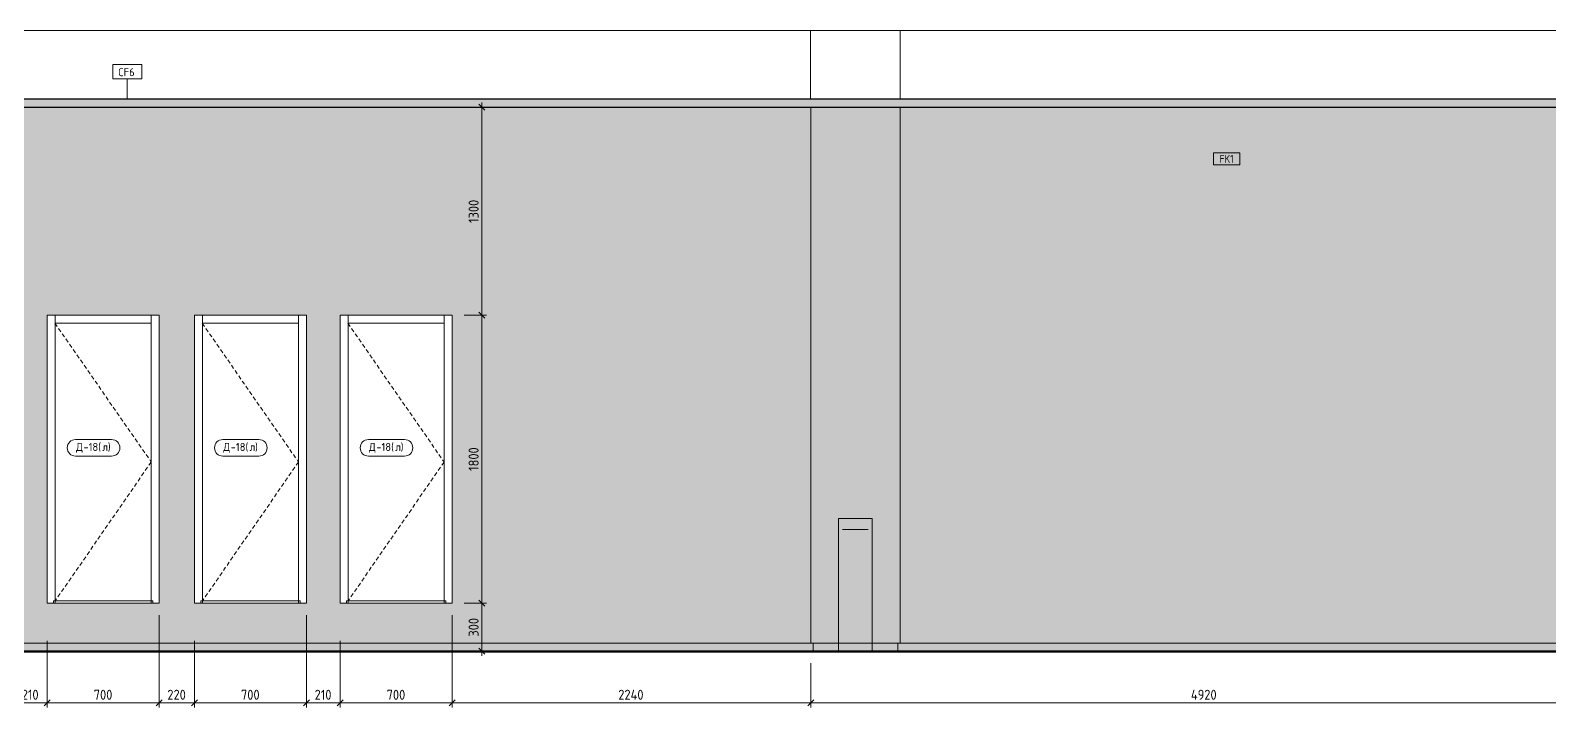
# Model space of a CAD drawing. Header units: millimetres. Extents: x 36646 to 169412, y -1987 to 12080.
# Drawn here: x 101181 to 110673, y 3847 to 8080 of the extents above; entities that cross this region are included whole.
import ezdxf

# ---------------------------------------------------------------- set-up
doc = ezdxf.new("R2010")
doc.units = ezdxf.units.MM
doc.linetypes.add('200_ШТРИХ__ш1_п0_6_', pattern=[40, 25, -15])
for name, color, linetype, lineweight in [('A-ANNO-DIMS', 7, 'Continuous', 9), ('A-ANNO-DIMS-25', 7, 'Continuous', 9), ('A-CLNG-IDEN', 7, 'Continuous', 9), ('A-DOOR', 7, 'Continuous', 9), ('A-DOOR-4', 7, '200_ШТРИХ__ш1_п0_6_', 9), ('A-DOOR-FRAM-1', 7, 'Continuous', 9), ('A-DOOR-IDEN', 7, 'Continuous', 9), ('A-FLOR', 7, 'Continuous', 9), ('A-GENM', 7, 'Continuous', 9), ('A-WALL-IDEN', 7, 'Continuous', 9), ('A-WALL-PATT', 7, 'Continuous', 9), ('I-WALL', 7, 'Continuous', 9), ('P-SANR-FIXT', 7, 'Continuous', 9)]:
    doc.layers.add(name, color=color, linetype=linetype, lineweight=lineweight)
for name, color, linetype, lineweight, true_color in [('A-CLNG-1', 7, 'Continuous', 9, 0x787878), ('A-CLNG-FNSH-1', 7, 'Continuous', 30, 0x3c3c3c), ('A-FLOR-FNSH-1', 7, 'Continuous', 30, 0x3c3c3c)]:
    doc.layers.add(name, color=color, linetype=linetype, lineweight=lineweight, true_color=true_color)
doc.layers.add('P-SANR-FIXT-1', color=7, linetype='Continuous', lineweight=9, transparency=0.7)
doc.styles.add('GOST Common_1', font='GOST_Common.ttf', dxfattribs={"height": 50})
doc.styles.add('GOST Common_2', font='GOST_Common.ttf', dxfattribs={"width": 0.9, "height": 50})
doc.styles.add('ISOCPEUR_1', font='isocpeur.ttf', dxfattribs={"width": 0.9, "height": 62.5})
doc.dimstyles.new('ISO-2_5_0_9К_БОЛЬШОЙ_2', dxfattribs={"dimscale": 304.8, "dimtxt": 62.248823, "dimasz": 0.123031, "dimexe": 0.098425, "dimexo": 0.246063, "dimgap": 0, "dimtad": 1, "dimdec": 0, "dimrnd": 10, "dimzin": 0, "dimdsep": 46, "dimtxsty": 'ISOCPEUR_1', "dimblk1": 'OBLIQUE', "dimblk2": 'OBLIQUE', "dimsah": 1, "dimcen": 0.09, "dimdle": 0.098425, "dimazin": 0, "dimtfac": 1, "dimtdec": 4, "dimtix": 1, "dimtmove": 0, "dimatfit": 3, "dimfxl": 1, "dimtvp": 1, "dimtolj": 1, "dimtzin": 0, "dimarcsym": 2})

# ---------------------------------------------------------------- blocks, each defined once
blk = doc.blocks.new('110_Дверь_СКБ_1Ст - д-18 700x2100h_Технический шкаф ЭОМ и СС-23257539-Развертка 2_30-2')
at = {"layer": 'A-DOOR'}
for p, q in [((56350, 6250), (55750, 6250)), ((55750, 4514), (55750, 6250)), ((56350, 6250), (56350, 4514)), ((56350, 4514), (55750, 4514))]:
    blk.add_line(p, q, dxfattribs=at)
at = {"layer": 'A-DOOR-4'}
for p, q in [((55748.6, 6250), (56350, 5382)), ((56350, 5382), (55750, 4514))]:
    blk.add_line(p, q, dxfattribs=at)
at = {"layer": 'A-DOOR-FRAM-1'}
for p, q in [((55750, 6250), (55750, 6300)), ((55750, 6300), (55750, 4500)), ((56350, 6300), (56350, 6250)), ((56350, 6300), (56350, 4500)), ((56350, 6250), (55750, 6250)), ((55740, 4500), (55740, 4514)), ((56360, 4514), (55740, 4514)), ((56360, 4514), (56360, 4500))]:
    blk.add_line(p, q, dxfattribs=at)
blk = doc.blocks.new('Плинтус - Плинтус темный _ст_школа_-32862118-Развертка 2_30-2')
at = {"layer": 'A-GENM'}
blk.add_hatch(color=256, dxfattribs=at).paths.add_polyline_path([(59119.3, 4200), (59140, 4200), (59140, 4250), (47224.7, 4250), (47224.7, 4200), (58832.2, 4200)])
for p, q in [((47224.7, 4250), (47224.7, 4200)), ((47224.7, 4250), (59140, 4250)), ((59140, 4250), (59140, 4200))]:
    blk.add_line(p, q, dxfattribs=at)
blk = doc.blocks.new('Плинтус - Плинтус темный _ст_школа_-32862369-Развертка 2_30-2')
at = {"layer": 'A-GENM'}
blk.add_hatch(color=256, dxfattribs=at).paths.add_polyline_path([(60734.7, 4200), (61396, 4200), (61396, 4250), (59140, 4250), (59140, 4200), (60554.4, 4200)])
for p, q in [((59140, 4250), (61396, 4250)), ((59140, 4200), (59140, 4250)), ((61396, 4200), (61396, 4250))]:
    blk.add_line(p, q, dxfattribs=at)
blk = doc.blocks.new('фонтанчик - Round_ Metal-30696552-Развертка 2_30-2')
at = {"layer": 'P-SANR-FIXT-1'}
for points in [[(61555, 4250), (61765, 4250), (61765, 5030), (61755, 5030), (61740, 4960), (61580, 4960), (61565, 5030), (61555, 5030), (61555, 4680.6)], [(61635.4, 4960), (61740, 4960), (61755, 5030), (61565, 5030), (61580, 4960), (61635.1, 4960)], [(61632.8, 4200), (61765, 4200), (61764.8, 4250), (61555, 4250), (61555, 4200), (61607.5, 4200)]]:
    blk.add_hatch(color=256, dxfattribs=at).paths.add_polyline_path(points)
at = {"layer": 'P-SANR-FIXT'}
for p, q in [((61555, 5030), (61555, 4200)), ((61555, 5030), (61765, 5030)), ((61564.2, 5030), (61555, 5030)), ((61755.8, 5030), (61564.2, 5030)), ((61755, 5030), (61565, 5030)), ((61565, 5030), (61755, 5030)), ((61580, 4960), (61740, 4960)), ((61740, 4960), (61580, 4960)), ((61765, 5030), (61755.8, 5030)), ((61765, 4200), (61765, 5030))]:
    blk.add_line(p, q, dxfattribs=at)
blk = doc.blocks.new('Плинтус - Плинтус темный _ст_школа_-33363239-Развертка 2_30-2')
at = {"layer": 'A-GENM'}
blk.add_hatch(color=256, dxfattribs=at).paths.add_polyline_path([(66295.1, 4200), (66785.5, 4200), (66785.5, 4250), (66526.2, 4250), (66526.2, 4208.8), (66391, 4245), (66409.7, 4250), (61924, 4250), (61924, 4200), (66139, 4200)])
for p, q in [((61924, 4250), (61924, 4200)), ((61924, 4250), (66409.7, 4250)), ((66526.2, 4250), (66785.5, 4250)), ((66785.5, 4250), (66785.5, 4200))]:
    blk.add_line(p, q, dxfattribs=at)
blk = doc.blocks.new('Плинтус - Плинтус темный _ст_школа_-33363600-Развертка 2_30-2')
at = {"layer": 'A-GENM'}
h = blk.add_hatch(color=256, dxfattribs=at)
h.paths.add_polyline_path([(61555, 4200), (61555, 4250), (61396, 4250), (61396, 4200), (61415.5, 4200)])
h.paths.add_polyline_path([(61765, 4200), (61924, 4200), (61924, 4250), (61765, 4250)])
for p, q in [((61396, 4250), (61555, 4250)), ((61555, 4250), (61558.4, 4250)), ((61558.6, 4250), (61764.8, 4250)), ((61765, 4250), (61924, 4250))]:
    blk.add_line(p, q, dxfattribs=at)
blk = doc.blocks.new('DIMBLOCK31-Развертка 2_30-2')
at = {"layer": 'A-ANNO-DIMS-25'}
for p, q in [((106056.3, 4125), (106056.3, 3846.9)), ((106056.3, 3876.9), (106056.3, 4120)), ((110971.8, 4125), (110971.8, 3846.9)), ((110971.8, 3876.9), (110971.8, 4120)), ((110971.8, 3876.9), (106056.3, 3876.9))]:
    blk.add_line(p, q, dxfattribs=at)
at = {"layer": 'A-ANNO-DIMS-25', "lineweight": 20}
for p, q in [((106056.3, 3876.9), (106075.1, 3895.7)), ((110971.8, 3876.9), (110990.6, 3895.7)), ((106056.3, 3876.9), (106037.6, 3858.2)), ((110971.8, 3876.9), (110953.1, 3858.2))]:
    blk.add_line(p, q, dxfattribs=at)
at = {"layer": 'A-ANNO-DIMS-25', "color": 0, "insert": (108432.1, 3958.6), "char_height": 62.5, "width": 196.802, "attachment_point": 1, "line_spacing_factor": 1.149209, "style": 'ISOCPEUR_1'}
blk.add_mtext('4920', dxfattribs=at)
blk = doc.blocks.new('_Oblique')
at = {"color": 0, "linetype": 'ByBlock', "lineweight": -2}
blk.add_line((-0.5, -0.5), (0.5, 0.5), dxfattribs=at)
blk = doc.blocks.new('DIMBLOCK32-Развертка 2_30-2')
at = {"layer": 'A-ANNO-DIMS-25'}
for p, q in [((103815.8, 4425), (103815.8, 3846.9)), ((103815.8, 3876.9), (103815.8, 4425)), ((106056.3, 4125), (106056.3, 3846.9)), ((106056.3, 3876.9), (106056.3, 4120)), ((106056.3, 3876.9), (103815.8, 3876.9))]:
    blk.add_line(p, q, dxfattribs=at)
at = {"layer": 'A-ANNO-DIMS-25', "lineweight": 20}
for p, q in [((103815.8, 3876.9), (103834.6, 3895.7)), ((106056.3, 3876.9), (106075.1, 3895.7)), ((103815.8, 3876.9), (103797.1, 3858.2)), ((106056.3, 3876.9), (106037.6, 3858.2))]:
    blk.add_line(p, q, dxfattribs=at)
at = {"layer": 'A-ANNO-DIMS-25', "color": 0, "insert": (104854.1, 3958.6), "char_height": 62.5, "width": 196.802, "attachment_point": 1, "line_spacing_factor": 1.149209, "style": 'ISOCPEUR_1'}
blk.add_mtext('2240', dxfattribs=at)
blk = doc.blocks.new('DIMBLOCK33-Развертка 2_30-2')
at = {"layer": 'A-ANNO-DIMS-25'}
for p, q in [((103815.8, 4425), (103815.8, 3846.9)), ((103815.8, 3876.9), (103815.8, 4425)), ((103115.8, 4265), (103115.8, 3846.9)), ((103115.8, 3876.9), (103115.8, 4265)), ((103815.8, 3876.9), (103115.8, 3876.9))]:
    blk.add_line(p, q, dxfattribs=at)
at = {"layer": 'A-ANNO-DIMS-25', "lineweight": 20}
for p, q in [((103115.8, 3876.9), (103134.6, 3895.7)), ((103815.8, 3876.9), (103834.6, 3895.7)), ((103115.8, 3876.9), (103097.1, 3858.2)), ((103815.8, 3876.9), (103797.1, 3858.2))]:
    blk.add_line(p, q, dxfattribs=at)
at = {"layer": 'A-ANNO-DIMS-25', "color": 0, "insert": (103406.6, 3958.6), "char_height": 62.5, "width": 142.215, "attachment_point": 1, "line_spacing_factor": 1.149209, "style": 'ISOCPEUR_1'}
blk.add_mtext('700', dxfattribs=at)
blk = doc.blocks.new('DIMBLOCK34-Развертка 2_30-2')
at = {"layer": 'A-ANNO-DIMS-25'}
for p, q in [((102905.8, 4425), (102905.8, 3846.9)), ((102905.8, 3876.9), (102905.8, 4425)), ((103115.8, 4265), (103115.8, 3846.9)), ((103115.8, 3876.9), (103115.8, 4265)), ((103115.8, 3876.9), (102905.8, 3876.9))]:
    blk.add_line(p, q, dxfattribs=at)
at = {"layer": 'A-ANNO-DIMS-25', "lineweight": 20}
for p, q in [((102905.8, 3876.9), (102924.6, 3895.7)), ((103115.8, 3876.9), (103134.6, 3895.7)), ((102905.8, 3876.9), (102887.1, 3858.2)), ((103115.8, 3876.9), (103097.1, 3858.2))]:
    blk.add_line(p, q, dxfattribs=at)
at = {"layer": 'A-ANNO-DIMS-25', "color": 0, "insert": (102956.9, 3958.6), "char_height": 62.5, "width": 129.286, "attachment_point": 1, "line_spacing_factor": 1.149209, "style": 'ISOCPEUR_1'}
blk.add_mtext('210', dxfattribs=at)
blk = doc.blocks.new('DIMBLOCK35-Развертка 2_30-2')
at = {"layer": 'A-ANNO-DIMS-25'}
for p, q in [((102905.8, 4425), (102905.8, 3846.9)), ((102905.8, 3876.9), (102905.8, 4425)), ((102205.8, 4265), (102205.8, 3846.9)), ((102205.8, 3876.9), (102205.8, 4265)), ((102905.8, 3876.9), (102205.8, 3876.9))]:
    blk.add_line(p, q, dxfattribs=at)
at = {"layer": 'A-ANNO-DIMS-25', "lineweight": 20}
for p, q in [((102205.8, 3876.9), (102224.6, 3895.7)), ((102905.8, 3876.9), (102924.6, 3895.7)), ((102205.8, 3876.9), (102187.1, 3858.2)), ((102905.8, 3876.9), (102887.1, 3858.2))]:
    blk.add_line(p, q, dxfattribs=at)
at = {"layer": 'A-ANNO-DIMS-25', "color": 0, "insert": (102496.6, 3958.6), "char_height": 62.5, "width": 142.215, "attachment_point": 1, "line_spacing_factor": 1.149209, "style": 'ISOCPEUR_1'}
blk.add_mtext('700', dxfattribs=at)
blk = doc.blocks.new('DIMBLOCK36-Развертка 2_30-2')
at = {"layer": 'A-ANNO-DIMS-25'}
for p, q in [((101985.8, 4425), (101985.8, 3846.9)), ((101985.8, 3876.9), (101985.8, 4425)), ((102205.8, 4265), (102205.8, 3846.9)), ((102205.8, 3876.9), (102205.8, 4265)), ((102205.8, 3876.9), (101985.8, 3876.9))]:
    blk.add_line(p, q, dxfattribs=at)
at = {"layer": 'A-ANNO-DIMS-25', "lineweight": 20}
for p, q in [((101985.8, 3876.9), (102004.6, 3895.7)), ((102205.8, 3876.9), (102224.6, 3895.7)), ((101985.8, 3876.9), (101967.1, 3858.2)), ((102205.8, 3876.9), (102187.1, 3858.2))]:
    blk.add_line(p, q, dxfattribs=at)
at = {"layer": 'A-ANNO-DIMS-25', "color": 0, "insert": (102036.6, 3958.6), "char_height": 62.5, "width": 142.215, "attachment_point": 1, "line_spacing_factor": 1.149209, "style": 'ISOCPEUR_1'}
blk.add_mtext('220', dxfattribs=at)
blk = doc.blocks.new('DIMBLOCK37-Развертка 2_30-2')
at = {"layer": 'A-ANNO-DIMS-25'}
for p, q in [((101985.8, 4425), (101985.8, 3846.9)), ((101985.8, 3876.9), (101985.8, 4425)), ((101285.8, 4265), (101285.8, 3846.9)), ((101285.8, 3876.9), (101285.8, 4265)), ((101985.8, 3876.9), (101285.8, 3876.9))]:
    blk.add_line(p, q, dxfattribs=at)
at = {"layer": 'A-ANNO-DIMS-25', "lineweight": 20}
for p, q in [((101285.8, 3876.9), (101304.6, 3895.7)), ((101985.8, 3876.9), (102004.6, 3895.7)), ((101285.8, 3876.9), (101267.1, 3858.2)), ((101985.8, 3876.9), (101967.1, 3858.2))]:
    blk.add_line(p, q, dxfattribs=at)
at = {"layer": 'A-ANNO-DIMS-25', "color": 0, "insert": (101576.6, 3958.6), "char_height": 62.5, "width": 142.215, "attachment_point": 1, "line_spacing_factor": 1.149209, "style": 'ISOCPEUR_1'}
blk.add_mtext('700', dxfattribs=at)
blk = doc.blocks.new('DIMBLOCK38-Развертка 2_30-2')
at = {"layer": 'A-ANNO-DIMS-25'}
for p, q in [((101075.8, 4425), (101075.8, 3846.9)), ((101075.8, 3876.9), (101075.8, 4425)), ((101285.8, 4265), (101285.8, 3846.9)), ((101285.8, 3876.9), (101285.8, 4265)), ((101285.8, 3876.9), (101075.8, 3876.9))]:
    blk.add_line(p, q, dxfattribs=at)
at = {"layer": 'A-ANNO-DIMS-25', "lineweight": 20}
for p, q in [((101075.8, 3876.9), (101094.6, 3895.7)), ((101285.8, 3876.9), (101304.6, 3895.7)), ((101075.8, 3876.9), (101057.1, 3858.2)), ((101285.8, 3876.9), (101267.1, 3858.2))]:
    blk.add_line(p, q, dxfattribs=at)
at = {"layer": 'A-ANNO-DIMS-25', "color": 0, "insert": (101126.9, 3958.6), "char_height": 62.5, "width": 129.286, "attachment_point": 1, "line_spacing_factor": 1.149209, "style": 'ISOCPEUR_1'}
blk.add_mtext('210', dxfattribs=at)
blk = doc.blocks.new('М_потолков - Марка_ Имя типа-25382930-Развертка 2_30-2')
at = {"layer": 'A-CLNG-IDEN'}
for p, q in [((57200.6, 7865.7), (57019.4, 7865.7)), ((57019.4, 7865.7), (57019.4, 7776.2)), ((57200.6, 7776.2), (57200.6, 7865.7)), ((57019.4, 7776.2), (57200.6, 7776.2))]:
    blk.add_line(p, q, dxfattribs=at)
blk = doc.blocks.new('М_двери - Типоразмер_рамка-25223575-Развертка 2_30-2')
at = {"layer": 'A-DOOR-IDEN'}
for p, q in [((45971.5, 5290.9), (45746.7, 5290.9)), ((45746.7, 5186.9), (45971.5, 5186.9))]:
    blk.add_line(p, q, dxfattribs=at)
for centre, start, end in [((45746.7, 5238.9), 90, 270), ((45971.5, 5238.9), 270, 90)]:
    blk.add_arc(centre, 52, start, end, dxfattribs=at)
blk = doc.blocks.new('М_стена_0001 - Типоразмер_без рамки-25382661-Развертка 2_30-2')
at = {"layer": 'A-WALL-IDEN'}
for p, q in [((39094.2, 7229.2), (38930.9, 7229.2)), ((38930.9, 7229.2), (38930.9, 7154.2)), ((39094.2, 7154.2), (39094.2, 7229.2)), ((38930.9, 7154.2), (39094.2, 7154.2))]:
    blk.add_line(p, q, dxfattribs=at)
blk = doc.blocks.new('DIMBLOCK46-Развертка 2_30-2')
at = {"layer": 'A-ANNO-DIMS-25'}
for p, q in [((103952.2, 7600), (104030.7, 7600)), ((104000.7, 7600), (103952.2, 7600)), ((104000.7, 7630), (104000.7, 6300)), ((103890.8, 6300), (104030.7, 6300)), ((104000.7, 6300), (103890.8, 6300))]:
    blk.add_line(p, q, dxfattribs=at)
at = {"layer": 'A-ANNO-DIMS-25', "lineweight": 20}
for p, q in [((104000.7, 7600), (103981.9, 7618.8)), ((104000.7, 7600), (104019.4, 7581.2)), ((104000.7, 6300), (103981.9, 6318.8)), ((104000.7, 6300), (104019.4, 6281.3))]:
    blk.add_line(p, q, dxfattribs=at)
at = {"layer": 'A-ANNO-DIMS-25', "color": 0, "insert": (103919, 6876.4), "char_height": 62.5, "width": 176.691, "attachment_point": 1, "rotation": 90, "line_spacing_factor": 1.149209, "style": 'ISOCPEUR_1'}
blk.add_mtext('1300', dxfattribs=at)
blk = doc.blocks.new('DIMBLOCK47-Развертка 2_30-2')
at = {"layer": 'A-ANNO-DIMS-25'}
for p, q in [((103890.8, 6300), (104030.7, 6300)), ((104000.7, 6300), (103890.8, 6300)), ((104000.7, 6300), (104000.7, 4500)), ((103890.8, 4500), (104030.7, 4500)), ((104000.7, 4500), (103890.8, 4500))]:
    blk.add_line(p, q, dxfattribs=at)
at = {"layer": 'A-ANNO-DIMS-25', "lineweight": 20}
for p, q in [((104000.7, 6300), (103981.9, 6318.8)), ((104000.7, 6300), (104019.4, 6281.3)), ((104000.7, 4500), (103981.9, 4518.8)), ((104000.7, 4500), (104019.4, 4481.3))]:
    blk.add_line(p, q, dxfattribs=at)
at = {"layer": 'A-ANNO-DIMS-25', "color": 0, "insert": (103919, 5326.4), "char_height": 62.5, "width": 176.691, "attachment_point": 1, "rotation": 90, "line_spacing_factor": 1.149209, "style": 'ISOCPEUR_1'}
blk.add_mtext('1800', dxfattribs=at)
blk = doc.blocks.new('DIMBLOCK48-Развертка 2_30-2')
at = {"layer": 'A-ANNO-DIMS-25'}
for p, q in [((103890.8, 4500), (104030.7, 4500)), ((104000.7, 4500), (103890.8, 4500)), ((104000.7, 4500), (104000.7, 4170)), ((103952.2, 4200), (104030.7, 4200)), ((104000.7, 4200), (103952.2, 4200))]:
    blk.add_line(p, q, dxfattribs=at)
at = {"layer": 'A-ANNO-DIMS-25', "lineweight": 20}
for p, q in [((104000.7, 4500), (103981.9, 4518.8)), ((104000.7, 4500), (104019.4, 4481.3)), ((104000.7, 4200), (103981.9, 4218.7)), ((104000.7, 4200), (104019.4, 4181.2))]:
    blk.add_line(p, q, dxfattribs=at)
at = {"layer": 'A-ANNO-DIMS-25', "color": 0, "insert": (103919, 4290.7), "char_height": 62.5, "width": 142.215, "attachment_point": 1, "rotation": 90, "line_spacing_factor": 1.149209, "style": 'ISOCPEUR_1'}
blk.add_mtext('300', dxfattribs=at)

msp = doc.modelspace()

# ---------------------------------------------------------------- hatches: boundary and pattern name
at = {"layer": 'A-CLNG-1'}
msp.add_hatch(color=256, dxfattribs=at).paths.add_polyline_path([(111544.9671, 7600), (120134.8155, 7600), (120134.8155, 7650), (83436.8154, 7650), (83436.8154, 7600), (111435.8155, 7600)])
at = {"layer": 'A-WALL-PATT'}
h = msp.add_hatch(color=256, dxfattribs=at)
h.paths.add_polyline_path([(91915.5286, 4250), (106055.8155, 4250), (106055.8155, 7600), (91915.5286, 7600), (91915.5286, 4680.5879)])
h.paths.add_polyline_path([(101785.8564, 4500), (101285.8155, 4500), (101285.8155, 6300), (101985.8155, 6300), (101985.8155, 4500), (101803.7142, 4500)])
h.paths.add_polyline_path([(102394.2192, 4500), (102205.8155, 4500), (102205.8155, 6300), (102905.8155, 6300), (102905.8155, 4500), (102646.9544, 4500)])
h.paths.add_polyline_path([(103795.0851, 4500), (103115.8155, 4500), (103115.8155, 6300), (103815.8155, 6300), (103815.8155, 4500)])
h.paths.add_polyline_path([(100375.8155, 4500), (100375.8155, 6300), (101075.8155, 6300), (101075.8155, 4500), (100637.7258, 4500)])
for points in [[(106056.8155, 4250), (106056.8155, 7600), (106055.8155, 7600), (106055.8155, 4250), (106056.8008, 4250)], [(106091.3464, 4250), (106230.8155, 4250), (106230.8155, 5030), (106440.8155, 5030), (106440.8155, 4250), (106614.8155, 4250), (106614.8155, 7600), (106056.8155, 7600), (106056.8155, 4250), (106071.8155, 4250)], [(108674.6404, 4250), (110971.8155, 4250), (110971.8155, 7600), (106614.8155, 7600), (106614.8155, 4250), (107526.5098, 4250)]]:
    msp.add_hatch(color=256, dxfattribs=at).paths.add_polyline_path(points)

# ---------------------------------------------------------------- linework, layer by layer
at = {"layer": 'A-CLNG-FNSH-1'}
for p, q in [((120134.8155, 7650), (83436.8154, 7650)), ((83436.8154, 7600), (120134.8155, 7600))]:
    msp.add_line(p, q, dxfattribs=at)
at = {"layer": 'A-CLNG-IDEN'}
msp.add_line((101785.8155, 7650), (101785.8155, 7776.2364), dxfattribs=at)
at = {"layer": 'A-FLOR'}
msp.add_line((83415.8154, 8080), (120155.9471, 8080), dxfattribs=at)
at = {"layer": 'A-FLOR-FNSH-1'}
for p, q in [((120155.8155, 4200), (83415.7657, 4200)), ((83415.7657, 4195), (120155.9471, 4195))]:
    msp.add_line(p, q, dxfattribs=at)
at = {"layer": 'I-WALL'}
for p, q in [((106055.8155, 8080), (106055.8155, 7650)), ((106615.8155, 8080), (106615.8155, 7650)), ((106056.8155, 7600), (106056.8155, 4250)), ((106614.8155, 7600), (106614.8155, 4250)), ((101285.8155, 4500), (101285.8155, 6300)), ((101285.8155, 6300), (101985.8155, 6300)), ((101985.8155, 6300), (101985.8155, 4500)), ((102205.8155, 4500), (102205.8155, 6300)), ((102205.8155, 6300), (102905.8155, 6300)), ((102905.8155, 6300), (102905.8155, 4500)), ((103115.8155, 4500), (103115.8155, 6300)), ((103115.8155, 6300), (103815.8155, 6300)), ((103815.8155, 6300), (103815.8155, 4500)), ((101985.8155, 4500), (101285.8155, 4500)), ((102905.8155, 4500), (102205.8155, 4500)), ((103815.8155, 4500), (103115.8155, 4500))]:
    msp.add_line(p, q, dxfattribs=at)

# ---------------------------------------------------------------- block references
at = {"layer": 'A-CLNG-IDEN'}
msp.add_blockref('М_потолков - Марка_ Имя типа-25382930-Развертка 2_30-2', (44675.8155, 0), dxfattribs=at)
at = {"layer": 'A-DOOR'}
for p in [(45585.8155, 0), (46505.8155, 0), (47415.8155, 0)]:
    msp.add_blockref('110_Дверь_СКБ_1Ст - д-18 700x2100h_Технический шкаф ЭОМ и СС-23257539-Развертка 2_30-2', p, dxfattribs=at)
at = {"layer": 'A-DOOR-IDEN'}
for p in [(55716.6715, 231.8437), (56636.6715, 231.8437), (57546.6715, 231.8437)]:
    msp.add_blockref('М_двери - Типоразмер_рамка-25223575-Развертка 2_30-2', p, dxfattribs=at)
at = {"layer": 'A-GENM'}
for name in ['Плинтус - Плинтус темный _ст_школа_-32862118-Развертка 2_30-2', 'Плинтус - Плинтус темный _ст_школа_-32862369-Развертка 2_30-2', 'Плинтус - Плинтус темный _ст_школа_-33363600-Развертка 2_30-2', 'Плинтус - Плинтус темный _ст_школа_-33363239-Развертка 2_30-2']:
    msp.add_blockref(name, (44675.8155, 0), dxfattribs=at)
at = {"layer": 'A-WALL-IDEN'}
msp.add_blockref('М_стена_0001 - Типоразмер_без рамки-25382661-Развертка 2_30-2', (69643.2876, 86), dxfattribs=at)
at = {"layer": 'P-SANR-FIXT'}
msp.add_blockref('фонтанчик - Round_ Metal-30696552-Развертка 2_30-2', (44675.8155, 0), dxfattribs=at)

# ---------------------------------------------------------------- texts
at = {"layer": 'A-CLNG-IDEN', "insert": (101729.3634, 7843.5166), "char_height": 50, "width": 132.278437, "attachment_point": 1, "style": 'GOST Common_1'}
msp.add_mtext('CF6', dxfattribs=at)
at = {"layer": 'A-DOOR-IDEN', "char_height": 50, "attachment_point": 1, "style": 'GOST Common_1'}
for s, insert, width in [('-18(', (101512.3066, 5501.0133), 142.299531), ('\\fGOST Common|b0|i0|c204|p34|;)', (101664.442, 5501.0133), 24.050625), ('-18(', (102432.3066, 5501.0133), 142.299531), ('\\fGOST Common|b0|i0|c204|p34|;)', (102584.442, 5501.0133), 24.050625), ('-18(', (103342.3066, 5501.0133), 142.299531), ('\\fGOST Common|b0|i0|c204|p34|;)', (103494.442, 5501.0133), 24.050625), ('\\fGOST Common|b0|i0|c204|p34|;Д', (101466.0045, 5501.0133), 56.118125), ('\\fGOST Common|b0|i0|c204|p34|;л', (101629.7154, 5501.0133), 42.088594), ('\\fGOST Common|b0|i0|c204|p34|;Д', (102386.0045, 5501.0133), 56.118125), ('\\fGOST Common|b0|i0|c204|p34|;л', (102549.7154, 5501.0133), 42.088594), ('\\fGOST Common|b0|i0|c204|p34|;Д', (103296.0045, 5501.0133), 56.118125), ('\\fGOST Common|b0|i0|c204|p34|;л', (103459.7154, 5501.0133), 42.088594)]:
    msp.add_mtext(s, dxfattribs=dict(at, insert=insert, width=width))
at = {"layer": 'A-WALL-IDEN', "insert": (108610.9387, 7301.6282), "char_height": 50, "width": 111.835406, "attachment_point": 1, "style": 'GOST Common_2'}
msp.add_mtext('FK1', dxfattribs=at)

# ---------------------------------------------------------------- dimensions: what is measured, and where the dimension line sits
at = {"layer": 'A-ANNO-DIMS'}
for base, p1, p2, override, picture, middle in [((104000.6851, 6300), (104027.2016, 7600), (103815.8155, 6300), {"dimpost": '<>', "dimfxl": 1317.074058}, 'DIMBLOCK46-Развертка 2_30-2', (103969.4351, 6950)), ((104000.6851, 4500), (103815.8155, 6300), (103815.8155, 4500), {"dimpost": '<>', "dimfxl": 1800}, 'DIMBLOCK47-Развертка 2_30-2', (103969.4351, 5400)), ((104000.6851, 4200), (103815.8155, 4500), (104027.2016, 4200), {"dimpost": '<>', "dimfxl": 366.993289}, 'DIMBLOCK48-Развертка 2_30-2', (103969.4351, 4350))]:
    dim = msp.add_linear_dim(base=base, p1=p1, p2=p2, angle=90, dimstyle='ISO-2_5_0_9К_БОЛЬШОЙ_2', override=override, dxfattribs=at)
    dim.commit()
    dim.dimension.update_dxf_attribs({"geometry": picture, "text_midpoint": middle})
for base, p1, p2, override, picture, middle in [((101075.8155, 3876.9153), (101285.8155, 4340), (101075.8155, 4500), {"dimpost": '<>', "dimfxl": 264.007576}, 'DIMBLOCK38-Развертка 2_30-2', (101180.8155, 3908.1653)), ((101285.8155, 3876.9153), (101985.8155, 4500), (101285.8155, 4340), {"dimpost": '<>', "dimfxl": 718.052923}, 'DIMBLOCK37-Развертка 2_30-2', (101635.8155, 3908.1653)), ((101985.8155, 3876.9153), (102205.8155, 4340), (101985.8155, 4500), {"dimpost": '<>', "dimfxl": 272.02941}, 'DIMBLOCK36-Развертка 2_30-2', (102095.8155, 3908.1653)), ((102205.8155, 3876.9153), (102905.8155, 4500), (102205.8155, 4340), {"dimpost": '<>', "dimfxl": 718.052923}, 'DIMBLOCK35-Развертка 2_30-2', (102555.8155, 3908.1653)), ((102905.8155, 3876.9153), (103115.8155, 4340), (102905.8155, 4500), {"dimpost": '<>', "dimfxl": 264.007576}, 'DIMBLOCK34-Развертка 2_30-2', (103010.8155, 3908.1653)), ((103115.8155, 3876.9153), (103815.8155, 4500), (103115.8155, 4340), {"dimpost": '<>', "dimfxl": 718.052923}, 'DIMBLOCK33-Развертка 2_30-2', (103465.8155, 3908.1653)), ((103815.8155, 3876.91526), (106056.31553, 4200), (103815.8155, 4500), {"dimpost": '<>', "dimfxl": 2260.495609}, 'DIMBLOCK32-Развертка 2_30-2', (104936.06551, 3908.16526)), ((106056.3155306923, 3876.9152614705), (110971.8155306923, 4200), (106056.3155306923, 4200), {"dimpost": '<>', "dimfxl": 4915.5}, 'DIMBLOCK31-Развертка 2_30-2', (108514.0655306923, 3908.1652614705))]:
    dim = msp.add_linear_dim(base=base, p1=p1, p2=p2, dimstyle='ISO-2_5_0_9К_БОЛЬШОЙ_2', override=override, dxfattribs=at)
    dim.commit()
    dim.dimension.update_dxf_attribs({"geometry": picture, "text_midpoint": middle})

doc.saveas('drawing.dxf')
